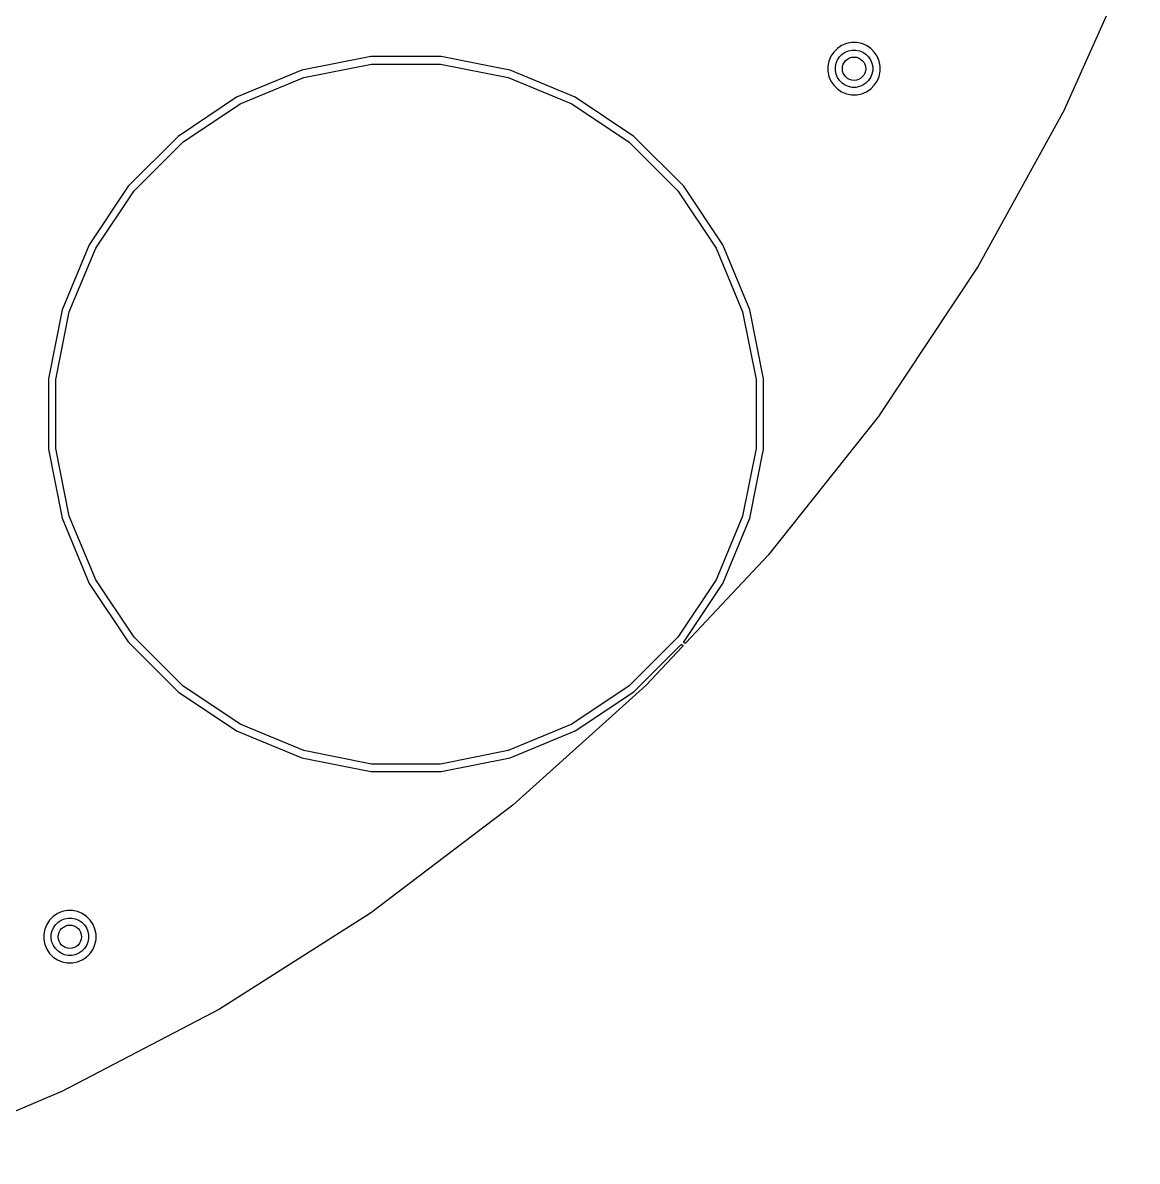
# Model space of a CAD drawing. Extents: x 115.8 to 161.5, y -138.1 to -92.4.
# Drawn here: x 148 to 159.93, y -136.71 to -124.51 of the extents above; entities that cross this region are included whole.
import ezdxf

# ---------------------------------------------------------------- set-up
doc = ezdxf.new("R2010")
doc.units = 0
doc.layers.add('BLACK', color=7, linetype='CONTINUOUS')

msp = doc.modelspace()

# ---------------------------------------------------------------- linework, layer by layer
at = {"layer": 'BLACK', "linetype": 'CONTINUOUS'}
for p, q in [((159.933, -123.686), (159.154, -125.435)), ((156.767, -124.752), (156.722, -124.783)), ((156.818, -124.731), (156.767, -124.752)), ((156.872, -124.72), (156.818, -124.731)), ((156.928, -124.72), (156.872, -124.72)), ((156.982, -124.731), (156.928, -124.72)), ((157.033, -124.752), (156.982, -124.731)), ((157.078, -124.783), (157.033, -124.752)), ((151.723, -124.87), (150.983, -125.017)), ((152.477, -124.87), (151.723, -124.87)), ((153.048, -124.984), (152.477, -124.87)), ((156.652, -124.867), (156.631, -124.918)), ((156.683, -124.822), (156.652, -124.867)), ((156.722, -124.783), (156.683, -124.822)), ((156.723, -124.905), (156.745, -124.873)), ((156.745, -124.873), (156.773, -124.845)), ((156.773, -124.845), (156.805, -124.823)), ((156.805, -124.823), (156.842, -124.808)), ((156.842, -124.808), (156.88, -124.8)), ((156.88, -124.8), (156.92, -124.8)), ((156.92, -124.8), (156.958, -124.808)), ((156.958, -124.808), (156.995, -124.823)), ((156.995, -124.823), (157.027, -124.845)), ((157.027, -124.845), (157.055, -124.873)), ((157.055, -124.873), (157.077, -124.905)), ((157.117, -124.822), (157.078, -124.783)), ((157.148, -124.867), (157.117, -124.822)), ((157.169, -124.918), (157.148, -124.867)), ((150.983, -125.017), (150.286, -125.306)), ((151.006, -125.094), (151.731, -124.95)), ((151.731, -124.95), (152.469, -124.95)), ((152.469, -124.95), (153.194, -125.094)), ((153.217, -125.017), (153.048, -124.984)), ((153.914, -125.306), (153.217, -125.017)), ((156.631, -124.918), (156.62, -124.972)), ((156.62, -124.972), (156.62, -125.028)), ((156.7, -124.98), (156.708, -124.942)), ((156.7, -125.02), (156.7, -124.98)), ((156.708, -125.058), (156.7, -125.02)), ((156.708, -124.942), (156.723, -124.905)), ((157.077, -124.905), (157.092, -124.942)), ((157.092, -124.942), (157.1, -124.98)), ((157.1, -125.02), (157.092, -125.058)), ((157.1, -124.98), (157.1, -125.02)), ((157.18, -124.972), (157.169, -124.918)), ((157.18, -125.028), (157.18, -124.972)), ((150.324, -125.377), (151.006, -125.094)), ((153.194, -125.094), (153.876, -125.377)), ((156.62, -125.028), (156.631, -125.082)), ((156.631, -125.082), (156.652, -125.133)), ((156.652, -125.133), (156.683, -125.178)), ((156.723, -125.095), (156.708, -125.058)), ((156.745, -125.127), (156.723, -125.095)), ((156.773, -125.155), (156.745, -125.127)), ((157.055, -125.127), (157.027, -125.155)), ((157.077, -125.095), (157.055, -125.127)), ((157.092, -125.058), (157.077, -125.095)), ((157.117, -125.178), (157.148, -125.133)), ((157.148, -125.133), (157.169, -125.082)), ((157.169, -125.082), (157.18, -125.028)), ((156.683, -125.178), (156.722, -125.217)), ((156.722, -125.217), (156.767, -125.248)), ((156.767, -125.248), (156.818, -125.269)), ((156.805, -125.177), (156.773, -125.155)), ((156.842, -125.192), (156.805, -125.177)), ((156.88, -125.2), (156.842, -125.192)), ((156.92, -125.2), (156.88, -125.2)), ((156.958, -125.192), (156.92, -125.2)), ((156.995, -125.177), (156.958, -125.192)), ((156.982, -125.269), (157.033, -125.248)), ((157.027, -125.155), (156.995, -125.177)), ((157.033, -125.248), (157.078, -125.217)), ((157.078, -125.217), (157.117, -125.178)), ((150.286, -125.306), (149.659, -125.725)), ((149.71, -125.787), (150.324, -125.377)), ((153.876, -125.377), (154.49, -125.787)), ((154.541, -125.725), (153.914, -125.306)), ((156.818, -125.269), (156.872, -125.28)), ((156.872, -125.28), (156.928, -125.28)), ((156.928, -125.28), (156.982, -125.269)), ((159.154, -125.436), (158.231, -127.114)), ((159.154, -125.435), (159.154, -125.436)), ((159.154, -125.436), (159.154, -125.436)), ((159.154, -125.436), (159.154, -125.436)), ((149.659, -125.725), (149.125, -126.259)), ((155.075, -126.259), (154.541, -125.725)), ((149.187, -126.31), (149.71, -125.787)), ((154.49, -125.787), (155.013, -126.31)), ((149.125, -126.259), (148.706, -126.886)), ((148.777, -126.924), (149.187, -126.31)), ((155.013, -126.31), (155.423, -126.924)), ((155.494, -126.886), (155.075, -126.259)), ((148.706, -126.886), (148.417, -127.583)), ((148.494, -127.606), (148.777, -126.924)), ((155.423, -126.924), (155.706, -127.606)), ((155.783, -127.583), (155.494, -126.886)), ((158.231, -127.115), (157.171, -128.71)), ((158.231, -127.114), (158.231, -127.114)), ((158.231, -127.114), (158.231, -127.115)), ((158.231, -127.115), (158.231, -127.115)), ((148.417, -127.583), (148.27, -128.323)), ((148.35, -128.331), (148.494, -127.606)), ((155.706, -127.606), (155.85, -128.331)), ((155.93, -128.323), (155.783, -127.583)), ((148.27, -128.323), (148.27, -129.077)), ((148.35, -129.069), (148.35, -128.331)), ((155.85, -128.331), (155.85, -129.069)), ((155.93, -129.077), (155.93, -128.323)), ((157.171, -128.711), (155.981, -130.211)), ((157.171, -128.71), (157.171, -128.71)), ((157.171, -128.71), (157.171, -128.71)), ((157.171, -128.71), (157.171, -128.711)), ((148.27, -129.077), (148.417, -129.817)), ((148.494, -129.794), (148.35, -129.069)), ((155.85, -129.069), (155.706, -129.794)), ((155.783, -129.817), (155.93, -129.077)), ((148.417, -129.817), (148.706, -130.514)), ((148.777, -130.476), (148.494, -129.794)), ((155.706, -129.794), (155.423, -130.476)), ((155.494, -130.514), (155.783, -129.817)), ((155.981, -130.212), (155.099, -131.151)), ((155.981, -130.211), (155.981, -130.211)), ((155.981, -130.211), (155.981, -130.212)), ((155.981, -130.212), (155.981, -130.212)), ((149.187, -131.09), (148.777, -130.476)), ((155.423, -130.476), (155.013, -131.09)), ((148.706, -130.514), (149.125, -131.141)), ((155.079, -131.135), (155.494, -130.514)), ((149.71, -131.613), (149.187, -131.09)), ((155.013, -131.09), (154.49, -131.613)), ((149.125, -131.141), (149.659, -131.675)), ((154.541, -131.675), (155.043, -131.174)), ((155.061, -131.191), (154.67, -131.608)), ((155.043, -131.174), (155.044, -131.173)), ((155.043, -131.174), (155.043, -131.174)), ((155.044, -131.173), (155.044, -131.172)), ((155.044, -131.172), (155.045, -131.172)), ((155.045, -131.172), (155.045, -131.172)), ((155.045, -131.172), (155.046, -131.172)), ((155.046, -131.172), (155.047, -131.171)), ((155.047, -131.171), (155.047, -131.171)), ((155.047, -131.171), (155.047, -131.171)), ((155.047, -131.171), (155.048, -131.171)), ((155.048, -131.171), (155.049, -131.17)), ((155.049, -131.17), (155.049, -131.17)), ((155.049, -131.17), (155.049, -131.17)), ((155.049, -131.17), (155.05, -131.17)), ((155.05, -131.17), (155.051, -131.17)), ((155.051, -131.17), (155.052, -131.17)), ((155.052, -131.17), (155.052, -131.17)), ((155.052, -131.17), (155.053, -131.17)), ((155.053, -131.17), (155.054, -131.17)), ((155.054, -131.17), (155.054, -131.17)), ((155.054, -131.17), (155.054, -131.17)), ((155.054, -131.17), (155.055, -131.171)), ((155.055, -131.171), (155.056, -131.171)), ((155.056, -131.171), (155.056, -131.171)), ((155.056, -131.171), (155.057, -131.171)), ((155.057, -131.171), (155.058, -131.172)), ((155.058, -131.172), (155.059, -131.172)), ((155.059, -131.172), (155.059, -131.172)), ((155.059, -131.172), (155.059, -131.172)), ((155.059, -131.172), (155.06, -131.173)), ((155.06, -131.173), (155.06, -131.173)), ((155.06, -131.173), (155.061, -131.174)), ((155.061, -131.174), (155.061, -131.174)), ((155.061, -131.174), (155.061, -131.175)), ((155.061, -131.175), (155.062, -131.175)), ((155.062, -131.191), (155.061, -131.191)), ((155.062, -131.175), (155.062, -131.176)), ((155.062, -131.176), (155.062, -131.176)), ((155.062, -131.176), (155.063, -131.177)), ((155.063, -131.188), (155.062, -131.189)), ((155.062, -131.189), (155.062, -131.19)), ((155.062, -131.19), (155.062, -131.19)), ((155.062, -131.19), (155.062, -131.191)), ((155.063, -131.177), (155.063, -131.178)), ((155.063, -131.178), (155.063, -131.178)), ((155.063, -131.178), (155.063, -131.178)), ((155.063, -131.178), (155.064, -131.179)), ((155.064, -131.187), (155.063, -131.187)), ((155.063, -131.187), (155.063, -131.188)), ((155.063, -131.188), (155.063, -131.188)), ((155.064, -131.179), (155.064, -131.18)), ((155.064, -131.18), (155.064, -131.18)), ((155.064, -131.18), (155.064, -131.18)), ((155.064, -131.18), (155.064, -131.181)), ((155.064, -131.181), (155.064, -131.182)), ((155.064, -131.182), (155.064, -131.183)), ((155.064, -131.183), (155.064, -131.183)), ((155.064, -131.183), (155.064, -131.184)), ((155.064, -131.184), (155.064, -131.185)), ((155.064, -131.185), (155.064, -131.185)), ((155.064, -131.185), (155.064, -131.185)), ((155.064, -131.185), (155.064, -131.186)), ((155.064, -131.186), (155.064, -131.187)), ((155.077, -131.14), (155.078, -131.139)), ((155.077, -131.141), (155.077, -131.14)), ((155.077, -131.14), (155.077, -131.14)), ((155.077, -131.14), (155.077, -131.14)), ((155.077, -131.142), (155.077, -131.141)), ((155.077, -131.144), (155.077, -131.142)), ((155.077, -131.142), (155.077, -131.142)), ((155.077, -131.142), (155.077, -131.142)), ((155.077, -131.145), (155.077, -131.144)), ((155.078, -131.146), (155.077, -131.145)), ((155.077, -131.145), (155.077, -131.145)), ((155.077, -131.145), (155.077, -131.145)), ((155.078, -131.137), (155.079, -131.136)), ((155.078, -131.138), (155.078, -131.137)), ((155.078, -131.137), (155.078, -131.137)), ((155.078, -131.139), (155.078, -131.138)), ((155.078, -131.147), (155.078, -131.146)), ((155.079, -131.148), (155.078, -131.147)), ((155.078, -131.147), (155.078, -131.147)), ((155.078, -131.147), (155.078, -131.147)), ((155.079, -131.136), (155.079, -131.135)), ((155.079, -131.135), (155.079, -131.135)), ((155.079, -131.135), (155.079, -131.135)), ((155.079, -131.149), (155.079, -131.148)), ((155.08, -131.15), (155.079, -131.149)), ((155.079, -131.149), (155.079, -131.149)), ((155.079, -131.149), (155.079, -131.149)), ((155.081, -131.151), (155.08, -131.15)), ((155.082, -131.152), (155.081, -131.151)), ((155.081, -131.151), (155.081, -131.151)), ((155.081, -131.151), (155.081, -131.151)), ((155.083, -131.153), (155.082, -131.152)), ((155.084, -131.153), (155.083, -131.153)), ((155.083, -131.153), (155.083, -131.153)), ((155.083, -131.153), (155.083, -131.153)), ((155.085, -131.154), (155.084, -131.153)), ((155.086, -131.154), (155.085, -131.154)), ((155.085, -131.154), (155.085, -131.154)), ((155.085, -131.154), (155.085, -131.154)), ((155.087, -131.155), (155.086, -131.154)), ((155.088, -131.155), (155.087, -131.155)), ((155.087, -131.155), (155.087, -131.155)), ((155.089, -131.155), (155.088, -131.155)), ((155.09, -131.155), (155.089, -131.155)), ((155.091, -131.155), (155.09, -131.155)), ((155.09, -131.155), (155.09, -131.155)), ((155.09, -131.155), (155.09, -131.155)), ((155.092, -131.155), (155.091, -131.155)), ((155.093, -131.155), (155.092, -131.155)), ((155.092, -131.155), (155.092, -131.155)), ((155.094, -131.154), (155.093, -131.155)), ((155.095, -131.154), (155.094, -131.154)), ((155.096, -131.153), (155.095, -131.154)), ((155.095, -131.154), (155.095, -131.154)), ((155.095, -131.154), (155.095, -131.154)), ((155.097, -131.153), (155.096, -131.153)), ((155.098, -131.152), (155.097, -131.153)), ((155.097, -131.153), (155.097, -131.153)), ((155.097, -131.153), (155.097, -131.153)), ((155.099, -131.151), (155.098, -131.152)), ((155.099, -131.151), (155.099, -131.151)), ((155.099, -131.151), (155.099, -131.151)), ((155.099, -131.151), (155.099, -131.151)), ((149.659, -131.675), (150.286, -132.094)), ((150.324, -132.023), (149.71, -131.613)), ((154.669, -131.609), (153.246, -132.89)), ((154.49, -131.613), (153.876, -132.023)), ((153.914, -132.094), (154.541, -131.675)), ((154.67, -131.608), (154.669, -131.608)), ((154.669, -131.608), (154.669, -131.609)), ((154.67, -131.608), (154.67, -131.608)), ((150.286, -132.094), (150.983, -132.383)), ((151.006, -132.306), (150.324, -132.023)), ((153.876, -132.023), (153.194, -132.306)), ((153.217, -132.383), (153.914, -132.094)), ((151.731, -132.45), (151.006, -132.306)), ((153.194, -132.306), (152.469, -132.45)), ((150.983, -132.383), (151.723, -132.53)), ((152.469, -132.45), (151.731, -132.45)), ((152.477, -132.53), (153.217, -132.383)), ((151.723, -132.53), (152.477, -132.53)), ((153.245, -132.89), (151.72, -134.048)), ((153.246, -132.89), (153.245, -132.89)), ((153.246, -132.89), (153.246, -132.89)), ((153.246, -132.89), (153.246, -132.89)), ((148.418, -134.031), (148.367, -134.052)), ((148.472, -134.02), (148.418, -134.031)), ((148.528, -134.02), (148.472, -134.02)), ((148.582, -134.031), (148.528, -134.02)), ((148.633, -134.052), (148.582, -134.031)), ((148.252, -134.167), (148.231, -134.218)), ((148.283, -134.122), (148.252, -134.167)), ((148.322, -134.083), (148.283, -134.122)), ((148.367, -134.052), (148.322, -134.083)), ((148.345, -134.173), (148.373, -134.145)), ((148.373, -134.145), (148.405, -134.123)), ((148.405, -134.123), (148.442, -134.108)), ((148.442, -134.108), (148.48, -134.1)), ((148.48, -134.1), (148.52, -134.1)), ((148.52, -134.1), (148.558, -134.108)), ((148.558, -134.108), (148.595, -134.123)), ((148.595, -134.123), (148.627, -134.145)), ((148.627, -134.145), (148.655, -134.173)), ((148.678, -134.083), (148.633, -134.052)), ((148.717, -134.122), (148.678, -134.083)), ((148.748, -134.167), (148.717, -134.122)), ((148.769, -134.218), (148.748, -134.167)), ((151.719, -134.049), (150.103, -135.075)), ((151.72, -134.048), (151.719, -134.049)), ((151.72, -134.048), (151.72, -134.048)), ((151.72, -134.048), (151.72, -134.048)), ((148.231, -134.218), (148.22, -134.272)), ((148.22, -134.272), (148.22, -134.328)), ((148.3, -134.28), (148.308, -134.242)), ((148.3, -134.32), (148.3, -134.28)), ((148.308, -134.242), (148.323, -134.205)), ((148.323, -134.205), (148.345, -134.173)), ((148.655, -134.173), (148.677, -134.205)), ((148.677, -134.205), (148.692, -134.242)), ((148.692, -134.242), (148.7, -134.28)), ((148.7, -134.28), (148.7, -134.32)), ((148.78, -134.272), (148.769, -134.218)), ((148.78, -134.328), (148.78, -134.272)), ((148.22, -134.328), (148.231, -134.382)), ((148.231, -134.382), (148.252, -134.433)), ((148.308, -134.358), (148.3, -134.32)), ((148.323, -134.395), (148.308, -134.358)), ((148.345, -134.427), (148.323, -134.395)), ((148.677, -134.395), (148.655, -134.427)), ((148.692, -134.358), (148.677, -134.395)), ((148.7, -134.32), (148.692, -134.358)), ((148.748, -134.433), (148.769, -134.382)), ((148.769, -134.382), (148.78, -134.328)), ((148.252, -134.433), (148.283, -134.478)), ((148.283, -134.478), (148.322, -134.517)), ((148.322, -134.517), (148.367, -134.548)), ((148.373, -134.455), (148.345, -134.427)), ((148.405, -134.477), (148.373, -134.455)), ((148.442, -134.492), (148.405, -134.477)), ((148.48, -134.5), (148.442, -134.492)), ((148.52, -134.5), (148.48, -134.5)), ((148.558, -134.492), (148.52, -134.5)), ((148.595, -134.477), (148.558, -134.492)), ((148.627, -134.455), (148.595, -134.477)), ((148.655, -134.427), (148.627, -134.455)), ((148.633, -134.548), (148.678, -134.517)), ((148.678, -134.517), (148.717, -134.478)), ((148.717, -134.478), (148.748, -134.433)), ((148.367, -134.548), (148.418, -134.569)), ((148.418, -134.569), (148.472, -134.58)), ((148.472, -134.58), (148.528, -134.58)), ((148.528, -134.58), (148.582, -134.569)), ((148.582, -134.569), (148.633, -134.548)), ((150.102, -135.075), (148.405, -135.962)), ((150.103, -135.075), (150.102, -135.075)), ((150.102, -135.075), (150.102, -135.075)), ((150.103, -135.075), (150.103, -135.075)), ((148.404, -135.963), (146.639, -136.705)), ((148.405, -135.962), (148.404, -135.963)), ((148.404, -135.963), (148.404, -135.963)), ((148.405, -135.962), (148.405, -135.962))]:
    msp.add_line(p, q, dxfattribs=at)
at = {"layer": 'BLACK'}
for centre in [(156.9, -125), (148.5, -134.3)]:
    msp.add_circle(centre, 0.125, dxfattribs=at)

doc.saveas('drawing.dxf')
